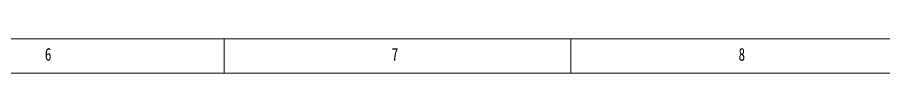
# Model space of a CAD drawing. Header units: millimetres. Extents: x 5 to 589, y 5 to 415.
# Drawn here: x 267.2 to 392.1, y 410 to 415 of the extents above; entities that cross this region are included whole.
import ezdxf

# ---------------------------------------------------------------- set-up
doc = ezdxf.new("R2010")
doc.units = ezdxf.units.MM
doc.styles.add('SLDTEXTSTYLE0', font='TXT', dxfattribs={"width": 0.75})

msp = doc.modelspace()

# ---------------------------------------------------------------- linework, layer by layer
at = {"color": 7, "linetype": 'Continuous', "lineweight": 0}
for p, q in [((589, 415), (5, 415)), ((297, 415), (297, 410)), ((347, 410), (347, 415)), ((584, 410), (10, 410))]:
    msp.add_line(p, q, dxfattribs=at)

# ---------------------------------------------------------------- texts
at = {"color": 7, "linetype": 'Continuous', "lineweight": 0, "char_height": 1.8521, "attachment_point": 1, "style": 'SLDTEXTSTYLE0'}
for s, insert in [('6', (271.1667, 413.668)), ('7', (321.1667, 413.668)), ('8', (371.1667, 413.668))]:
    msp.add_mtext(s, dxfattribs=dict(at, insert=insert))

doc.saveas('drawing.dxf')
